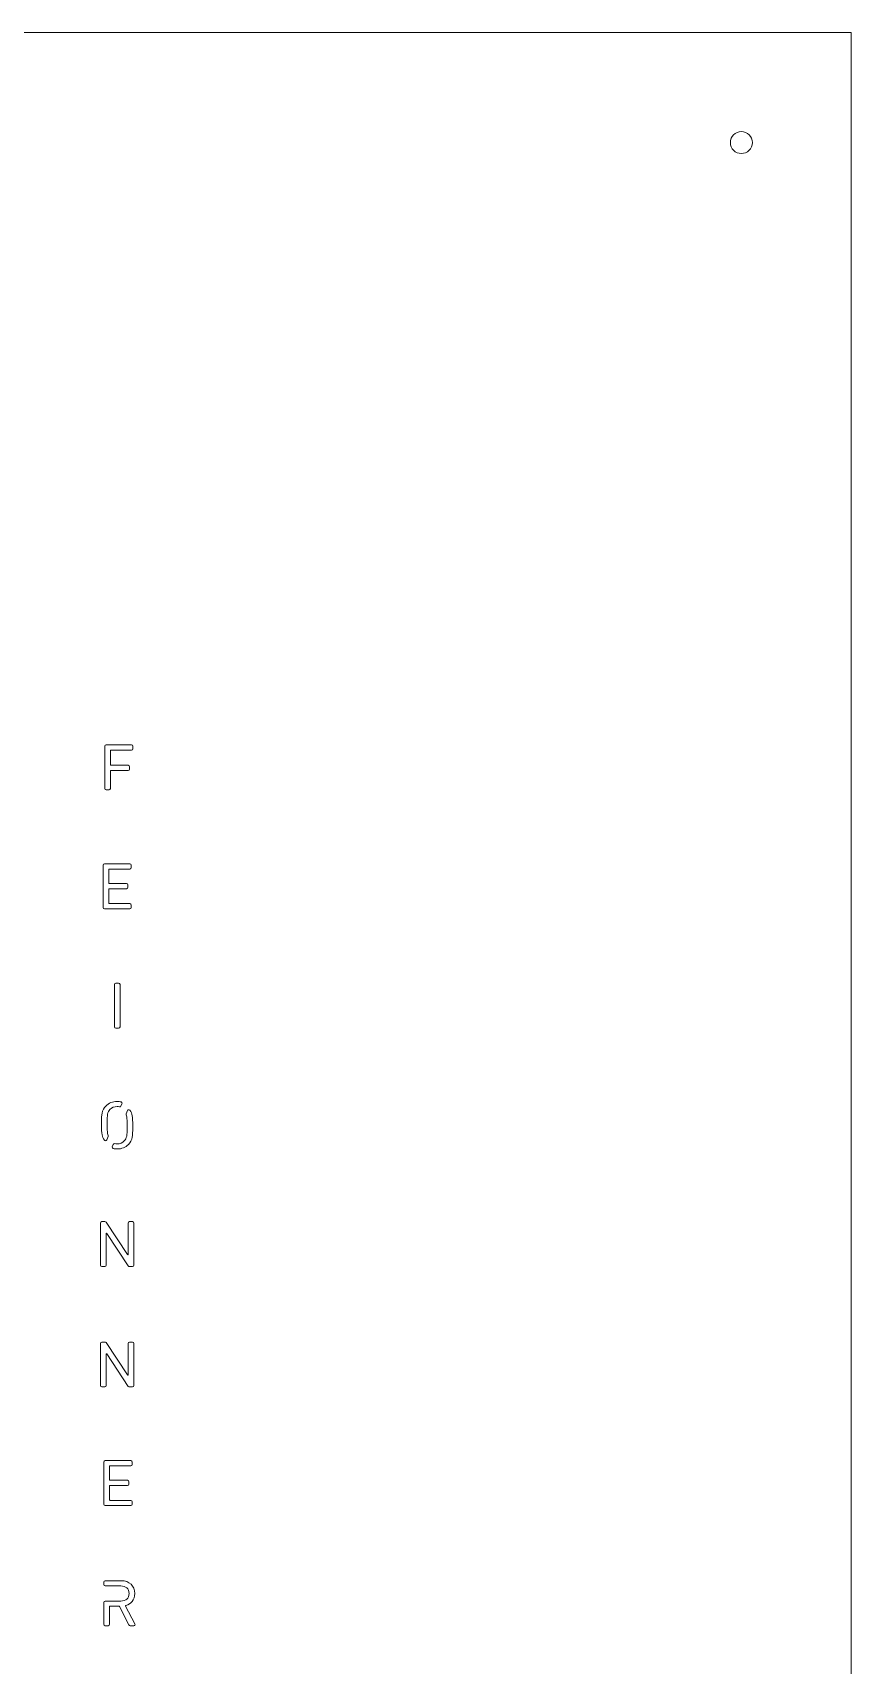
# Model space of a CAD drawing. Header units: millimetres. Extents: x -160 to 740, y -160 to 740.
# Drawn here: x 516.8 to 740.2, y 294.5 to 740.2 of the extents above; entities that cross this region are included whole.
import ezdxf

# ---------------------------------------------------------------- set-up
doc = ezdxf.new("R2010")
doc.units = ezdxf.units.MM
doc.header["$MEASUREMENT"] = 0
doc.layers.add('Layer 1', color=7, linetype='Continuous', lineweight=0)

msp = doc.modelspace()

# ---------------------------------------------------------------- linework, layer by layer
at = {"layer": 'Layer 1', "color": 18, "lineweight": 9, "true_color": 0x000000}
msp.add_lwpolyline([(740.16, -159.84), (-159.84, -159.84), (-159.84, 740.16), (740.16, 740.16)], close=True, dxfattribs=at)
msp.add_circle((710.16, 710.16), 3, dxfattribs=at)
at = {"layer": 'Layer 1', "color": 250, "lineweight": 9, "true_color": 0x231f20}
for points, knots in [([(537.68, 533.48), (537.68, 533.48), (536.87, 533.48), (536.87, 533.48), (536.67, 533.48), (536.5, 533.65), (536.5, 533.85), (536.5, 533.85), (536.5, 545.38), (536.5, 545.38), (536.5, 545.58), (536.67, 545.74), (536.87, 545.74), (536.87, 545.74), (543.84, 545.74), (543.84, 545.74), (544.05, 545.74), (544.21, 545.58), (544.21, 545.38), (544.21, 545.38), (544.21, 544.7), (544.21, 544.7), (544.21, 544.5), (544.05, 544.33), (543.84, 544.33), (543.84, 544.33), (538.15, 544.33), (538.15, 544.33), (538.09, 544.33), (538.04, 544.29), (538.04, 544.23), (538.04, 544.23), (538.04, 540.29), (538.04, 540.29), (538.04, 540.23), (538.09, 540.18), (538.15, 540.18), (538.15, 540.18), (542.93, 540.18), (542.93, 540.18), (543.14, 540.18), (543.3, 540.02), (543.3, 539.81), (543.3, 539.81), (543.3, 539.14), (543.3, 539.14), (543.3, 538.94), (543.14, 538.77), (542.93, 538.77), (542.93, 538.77), (538.15, 538.77), (538.15, 538.77), (538.09, 538.77), (538.04, 538.73), (538.04, 538.67), (538.04, 538.67), (538.04, 533.85), (538.04, 533.85), (538.04, 533.65), (537.88, 533.48), (537.68, 533.48)], [0, 0, 0, 0, 1, 1, 1, 2, 2, 2, 3, 3, 3, 4, 4, 4, 5, 5, 5, 6, 6, 6, 7, 7, 7, 8, 8, 8, 9, 9, 9, 10, 10, 10, 11, 11, 11, 12, 12, 12, 13, 13, 13, 14, 14, 14, 15, 15, 15, 16, 16, 16, 17, 17, 17, 18, 18, 18, 19, 19, 19, 20, 20, 20, 20]), ([(543.39, 501.01), (543.39, 501.01), (536.41, 501.01), (536.41, 501.01), (536.21, 501.01), (536.04, 501.17), (536.04, 501.38), (536.04, 501.38), (536.04, 512.9), (536.04, 512.9), (536.04, 513.11), (536.21, 513.27), (536.41, 513.27), (536.41, 513.27), (543.39, 513.27), (543.39, 513.27), (543.59, 513.27), (543.76, 513.11), (543.76, 512.9), (543.76, 512.9), (543.76, 512.23), (543.76, 512.23), (543.76, 512.03), (543.59, 511.86), (543.39, 511.86), (543.39, 511.86), (537.7, 511.86), (537.7, 511.86), (537.64, 511.86), (537.59, 511.82), (537.59, 511.76), (537.59, 511.76), (537.59, 508), (537.59, 508), (537.59, 507.94), (537.64, 507.9), (537.7, 507.9), (537.7, 507.9), (542.48, 507.9), (542.48, 507.9), (542.68, 507.9), (542.85, 507.73), (542.85, 507.53), (542.85, 507.53), (542.85, 506.86), (542.85, 506.86), (542.85, 506.65), (542.68, 506.49), (542.48, 506.49), (542.48, 506.49), (537.7, 506.49), (537.7, 506.49), (537.64, 506.49), (537.59, 506.44), (537.59, 506.38), (537.59, 506.38), (537.59, 502.52), (537.59, 502.52), (537.59, 502.47), (537.64, 502.42), (537.7, 502.42), (537.7, 502.42), (543.39, 502.42), (543.39, 502.42), (543.59, 502.42), (543.76, 502.25), (543.76, 502.05), (543.76, 502.05), (543.76, 501.38), (543.76, 501.38), (543.76, 501.17), (543.59, 501.01), (543.39, 501.01)], [0, 0, 0, 0, 1, 1, 1, 2, 2, 2, 3, 3, 3, 4, 4, 4, 5, 5, 5, 6, 6, 6, 7, 7, 7, 8, 8, 8, 9, 9, 9, 10, 10, 10, 11, 11, 11, 12, 12, 12, 13, 13, 13, 14, 14, 14, 15, 15, 15, 16, 16, 16, 17, 17, 17, 18, 18, 18, 19, 19, 19, 20, 20, 20, 21, 21, 21, 22, 22, 22, 23, 23, 23, 24, 24, 24, 24]), ([(540.3, 468.44), (540.3, 468.44), (539.5, 468.44), (539.5, 468.44), (539.29, 468.44), (539.13, 468.61), (539.13, 468.81), (539.13, 468.81), (539.13, 480.34), (539.13, 480.34), (539.13, 480.54), (539.29, 480.71), (539.5, 480.71), (539.5, 480.71), (540.3, 480.71), (540.3, 480.71), (540.51, 480.71), (540.67, 480.54), (540.67, 480.34), (540.67, 480.34), (540.67, 468.81), (540.67, 468.81), (540.67, 468.61), (540.51, 468.44), (540.3, 468.44)], [0, 0, 0, 0, 1, 1, 1, 2, 2, 2, 3, 3, 3, 4, 4, 4, 5, 5, 5, 6, 6, 6, 7, 7, 7, 8, 8, 8, 8]), ([(536.7, 437.7), (536.58, 437.7), (536.47, 437.76), (536.4, 437.85), (536.09, 438.29), (535.87, 438.79), (535.76, 439.34), (535.67, 439.86), (535.62, 440.82), (535.62, 442.29), (535.62, 443.76), (535.67, 444.72), (535.76, 445.23), (535.91, 445.98), (536.25, 446.63), (536.77, 447.15), (537.61, 447.99), (538.66, 448.42), (539.88, 448.42), (540.25, 448.42), (540.61, 448.38), (540.95, 448.3), (541.05, 448.28), (541.13, 448.21), (541.18, 448.12), (541.23, 448.02), (541.24, 447.9), (541.19, 447.8), (541.19, 447.8), (540.93, 447.17), (540.93, 447.17), (540.86, 447.01), (540.69, 446.92), (540.51, 446.96), (540.31, 447.01), (540.1, 447.03), (539.88, 447.03), (539.12, 447.03), (538.46, 446.76), (537.94, 446.22), (537.61, 445.88), (537.38, 445.44), (537.28, 444.91), (537.19, 444.45), (537.15, 443.57), (537.15, 442.29), (537.15, 441.01), (537.19, 440.12), (537.28, 439.66), (537.32, 439.48), (537.37, 439.3), (537.43, 439.14), (537.47, 439.05), (537.47, 438.95), (537.43, 438.86), (537.43, 438.86), (537.04, 437.93), (537.04, 437.93), (536.99, 437.8), (536.88, 437.72), (536.75, 437.7), (536.73, 437.7), (536.72, 437.7), (536.7, 437.7)], [0, 0, 0, 0, 1, 1, 1, 2, 2, 2, 3, 3, 3, 4, 4, 4, 5, 5, 5, 6, 6, 6, 7, 7, 7, 8, 8, 8, 9, 9, 9, 10, 10, 10, 11, 11, 11, 12, 12, 12, 13, 13, 13, 14, 14, 14, 15, 15, 15, 16, 16, 16, 17, 17, 17, 18, 18, 18, 19, 19, 19, 20, 20, 20, 21, 21, 21, 21]), ([(539.88, 435.45), (539.52, 435.45), (539.16, 435.49), (538.82, 435.56), (538.72, 435.59), (538.63, 435.66), (538.59, 435.75), (538.54, 435.85), (538.53, 435.96), (538.57, 436.06), (538.57, 436.06), (538.84, 436.69), (538.84, 436.69), (538.91, 436.86), (539.08, 436.94), (539.26, 436.91), (539.46, 436.86), (539.67, 436.84), (539.88, 436.84), (540.65, 436.84), (541.3, 437.11), (541.83, 437.65), (542.16, 437.99), (542.38, 438.43), (542.49, 438.95), (542.58, 439.42), (542.62, 440.3), (542.62, 441.58), (542.62, 442.86), (542.58, 443.74), (542.49, 444.21), (542.45, 444.39), (542.4, 444.56), (542.33, 444.73), (542.3, 444.82), (542.3, 444.92), (542.33, 445.01), (542.33, 445.01), (542.73, 445.94), (542.73, 445.94), (542.78, 446.06), (542.89, 446.15), (543.02, 446.16), (543.15, 446.18), (543.29, 446.12), (543.36, 446.01), (543.68, 445.58), (543.9, 445.08), (544.01, 444.52), (544.01, 444.52), (544.01, 444.52), (544.01, 444.52), (544.1, 444.02), (544.14, 443.03), (544.14, 441.58), (544.14, 440.13), (544.1, 439.14), (544.01, 438.64), (543.86, 437.89), (543.52, 437.24), (542.99, 436.71), (542.15, 435.87), (541.11, 435.45), (539.88, 435.45)], [0, 0, 0, 0, 1, 1, 1, 2, 2, 2, 3, 3, 3, 4, 4, 4, 5, 5, 5, 6, 6, 6, 7, 7, 7, 8, 8, 8, 9, 9, 9, 10, 10, 10, 11, 11, 11, 12, 12, 12, 13, 13, 13, 14, 14, 14, 15, 15, 15, 16, 16, 16, 17, 17, 17, 18, 18, 18, 19, 19, 19, 20, 20, 20, 21, 21, 21, 21]), ([(544.1, 403.36), (544.1, 403.36), (543.25, 403.36), (543.25, 403.36), (543.12, 403.36), (543.01, 403.42), (542.94, 403.52), (542.94, 403.52), (537.08, 412.38), (537.08, 412.38), (537.04, 412.44), (536.98, 412.43), (536.96, 412.43), (536.94, 412.42), (536.88, 412.4), (536.88, 412.33), (536.88, 412.33), (536.88, 403.73), (536.88, 403.73), (536.88, 403.53), (536.72, 403.36), (536.51, 403.36), (536.51, 403.36), (535.71, 403.36), (535.71, 403.36), (535.5, 403.36), (535.34, 403.53), (535.34, 403.73), (535.34, 403.73), (535.34, 415.25), (535.34, 415.25), (535.34, 415.46), (535.5, 415.62), (535.71, 415.62), (535.71, 415.62), (536.56, 415.62), (536.56, 415.62), (536.68, 415.62), (536.79, 415.56), (536.86, 415.46), (536.86, 415.46), (542.73, 406.63), (542.73, 406.63), (542.77, 406.57), (542.83, 406.58), (542.85, 406.59), (542.86, 406.59), (542.92, 406.62), (542.92, 406.69), (542.92, 406.69), (542.92, 415.25), (542.92, 415.25), (542.92, 415.46), (543.09, 415.62), (543.29, 415.62), (543.29, 415.62), (544.1, 415.62), (544.1, 415.62), (544.3, 415.62), (544.47, 415.46), (544.47, 415.25), (544.47, 415.25), (544.47, 403.73), (544.47, 403.73), (544.47, 403.53), (544.3, 403.36), (544.1, 403.36)], [0, 0, 0, 0, 1, 1, 1, 2, 2, 2, 3, 3, 3, 4, 4, 4, 5, 5, 5, 6, 6, 6, 7, 7, 7, 8, 8, 8, 9, 9, 9, 10, 10, 10, 11, 11, 11, 12, 12, 12, 13, 13, 13, 14, 14, 14, 15, 15, 15, 16, 16, 16, 17, 17, 17, 18, 18, 18, 19, 19, 19, 20, 20, 20, 21, 21, 21, 22, 22, 22, 22]), ([(544.1, 370.5), (544.1, 370.5), (543.25, 370.5), (543.25, 370.5), (543.12, 370.5), (543.01, 370.56), (542.94, 370.66), (542.94, 370.66), (537.08, 379.52), (537.08, 379.52), (537.03, 379.58), (536.97, 379.57), (536.96, 379.56), (536.94, 379.56), (536.88, 379.54), (536.88, 379.46), (536.88, 379.46), (536.88, 370.87), (536.88, 370.87), (536.88, 370.66), (536.72, 370.5), (536.51, 370.5), (536.51, 370.5), (535.71, 370.5), (535.71, 370.5), (535.5, 370.5), (535.34, 370.66), (535.34, 370.87), (535.34, 370.87), (535.34, 382.39), (535.34, 382.39), (535.34, 382.59), (535.5, 382.76), (535.71, 382.76), (535.71, 382.76), (536.56, 382.76), (536.56, 382.76), (536.68, 382.76), (536.79, 382.7), (536.86, 382.6), (536.86, 382.6), (542.73, 373.77), (542.73, 373.77), (542.77, 373.71), (542.83, 373.72), (542.85, 373.72), (542.86, 373.73), (542.92, 373.75), (542.92, 373.82), (542.92, 373.82), (542.92, 382.39), (542.92, 382.39), (542.92, 382.59), (543.09, 382.76), (543.29, 382.76), (543.29, 382.76), (544.1, 382.76), (544.1, 382.76), (544.3, 382.76), (544.47, 382.59), (544.47, 382.39), (544.47, 382.39), (544.47, 370.87), (544.47, 370.87), (544.47, 370.66), (544.3, 370.5), (544.1, 370.5)], [0, 0, 0, 0, 1, 1, 1, 2, 2, 2, 3, 3, 3, 4, 4, 4, 5, 5, 5, 6, 6, 6, 7, 7, 7, 8, 8, 8, 9, 9, 9, 10, 10, 10, 11, 11, 11, 12, 12, 12, 13, 13, 13, 14, 14, 14, 15, 15, 15, 16, 16, 16, 17, 17, 17, 18, 18, 18, 19, 19, 19, 20, 20, 20, 21, 21, 21, 22, 22, 22, 22]), ([(543.62, 338.12), (543.62, 338.12), (536.65, 338.12), (536.65, 338.12), (536.44, 338.12), (536.28, 338.29), (536.28, 338.49), (536.28, 338.49), (536.28, 350.02), (536.28, 350.02), (536.28, 350.22), (536.44, 350.39), (536.65, 350.39), (536.65, 350.39), (543.62, 350.39), (543.62, 350.39), (543.83, 350.39), (543.99, 350.22), (543.99, 350.02), (543.99, 350.02), (543.99, 349.35), (543.99, 349.35), (543.99, 349.14), (543.83, 348.98), (543.62, 348.98), (543.62, 348.98), (537.93, 348.98), (537.93, 348.98), (537.87, 348.98), (537.82, 348.93), (537.82, 348.87), (537.82, 348.87), (537.82, 345.12), (537.82, 345.12), (537.82, 345.06), (537.87, 345.01), (537.93, 345.01), (537.93, 345.01), (542.71, 345.01), (542.71, 345.01), (542.92, 345.01), (543.08, 344.84), (543.08, 344.64), (543.08, 344.64), (543.08, 343.97), (543.08, 343.97), (543.08, 343.77), (542.92, 343.6), (542.71, 343.6), (542.71, 343.6), (537.93, 343.6), (537.93, 343.6), (537.87, 343.6), (537.82, 343.55), (537.82, 343.49), (537.82, 343.49), (537.82, 339.64), (537.82, 339.64), (537.82, 339.58), (537.87, 339.53), (537.93, 339.53), (537.93, 339.53), (543.62, 339.53), (543.62, 339.53), (543.83, 339.53), (543.99, 339.37), (543.99, 339.16), (543.99, 339.16), (543.99, 338.49), (543.99, 338.49), (543.99, 338.29), (543.83, 338.12), (543.62, 338.12)], [0, 0, 0, 0, 1, 1, 1, 2, 2, 2, 3, 3, 3, 4, 4, 4, 5, 5, 5, 6, 6, 6, 7, 7, 7, 8, 8, 8, 9, 9, 9, 10, 10, 10, 11, 11, 11, 12, 12, 12, 13, 13, 13, 14, 14, 14, 15, 15, 15, 16, 16, 16, 17, 17, 17, 18, 18, 18, 19, 19, 19, 20, 20, 20, 21, 21, 21, 22, 22, 22, 23, 23, 23, 24, 24, 24, 24]), ([(544.41, 305.33), (544.41, 305.33), (543.45, 305.33), (543.45, 305.33), (543.31, 305.33), (543.18, 305.4), (543.12, 305.53), (543.12, 305.53), (540.52, 310.6), (540.52, 310.6), (540.5, 310.63), (540.47, 310.65), (540.43, 310.65), (540.43, 310.65), (537.93, 310.65), (537.93, 310.65), (537.87, 310.65), (537.82, 310.61), (537.82, 310.55), (537.82, 310.55), (537.82, 305.7), (537.82, 305.7), (537.82, 305.49), (537.66, 305.33), (537.45, 305.33), (537.45, 305.33), (536.65, 305.33), (536.65, 305.33), (536.44, 305.33), (536.28, 305.49), (536.28, 305.7), (536.28, 305.7), (536.28, 311.68), (536.28, 311.68), (536.28, 311.88), (536.44, 312.05), (536.65, 312.05), (536.65, 312.05), (540.89, 312.05), (540.89, 312.05), (541.59, 312.05), (542.15, 312.23), (542.55, 312.58), (542.95, 312.93), (543.16, 313.44), (543.16, 314.11), (543.16, 314.78), (542.96, 315.28), (542.54, 315.64), (542.13, 316), (541.58, 316.18), (540.89, 316.18), (540.89, 316.18), (536.65, 316.18), (536.65, 316.18), (536.44, 316.18), (536.28, 316.35), (536.28, 316.55), (536.28, 316.55), (536.28, 317.22), (536.28, 317.22), (536.28, 317.43), (536.44, 317.59), (536.65, 317.59), (536.65, 317.59), (541.01, 317.59), (541.01, 317.59), (542.1, 317.59), (542.99, 317.28), (543.67, 316.66), (544.35, 316.03), (544.7, 315.18), (544.7, 314.12), (544.7, 313.24), (544.45, 312.5), (543.96, 311.91), (543.53, 311.4), (542.97, 311.05), (542.28, 310.85), (542.25, 310.84), (542.22, 310.82), (542.21, 310.78), (542.2, 310.76), (542.19, 310.73), (542.21, 310.7), (542.21, 310.7), (544.74, 305.87), (544.74, 305.87), (544.8, 305.75), (544.8, 305.62), (544.73, 305.51), (544.66, 305.39), (544.54, 305.33), (544.41, 305.33)], [0, 0, 0, 0, 1, 1, 1, 2, 2, 2, 3, 3, 3, 4, 4, 4, 5, 5, 5, 6, 6, 6, 7, 7, 7, 8, 8, 8, 9, 9, 9, 10, 10, 10, 11, 11, 11, 12, 12, 12, 13, 13, 13, 14, 14, 14, 15, 15, 15, 16, 16, 16, 17, 17, 17, 18, 18, 18, 19, 19, 19, 20, 20, 20, 21, 21, 21, 22, 22, 22, 23, 23, 23, 24, 24, 24, 25, 25, 25, 26, 26, 26, 27, 27, 27, 28, 28, 28, 29, 29, 29, 30, 30, 30, 31, 31, 31, 31])]:
    msp.add_open_spline(points, degree=3, knots=knots, dxfattribs=at)

doc.saveas('drawing.dxf')
